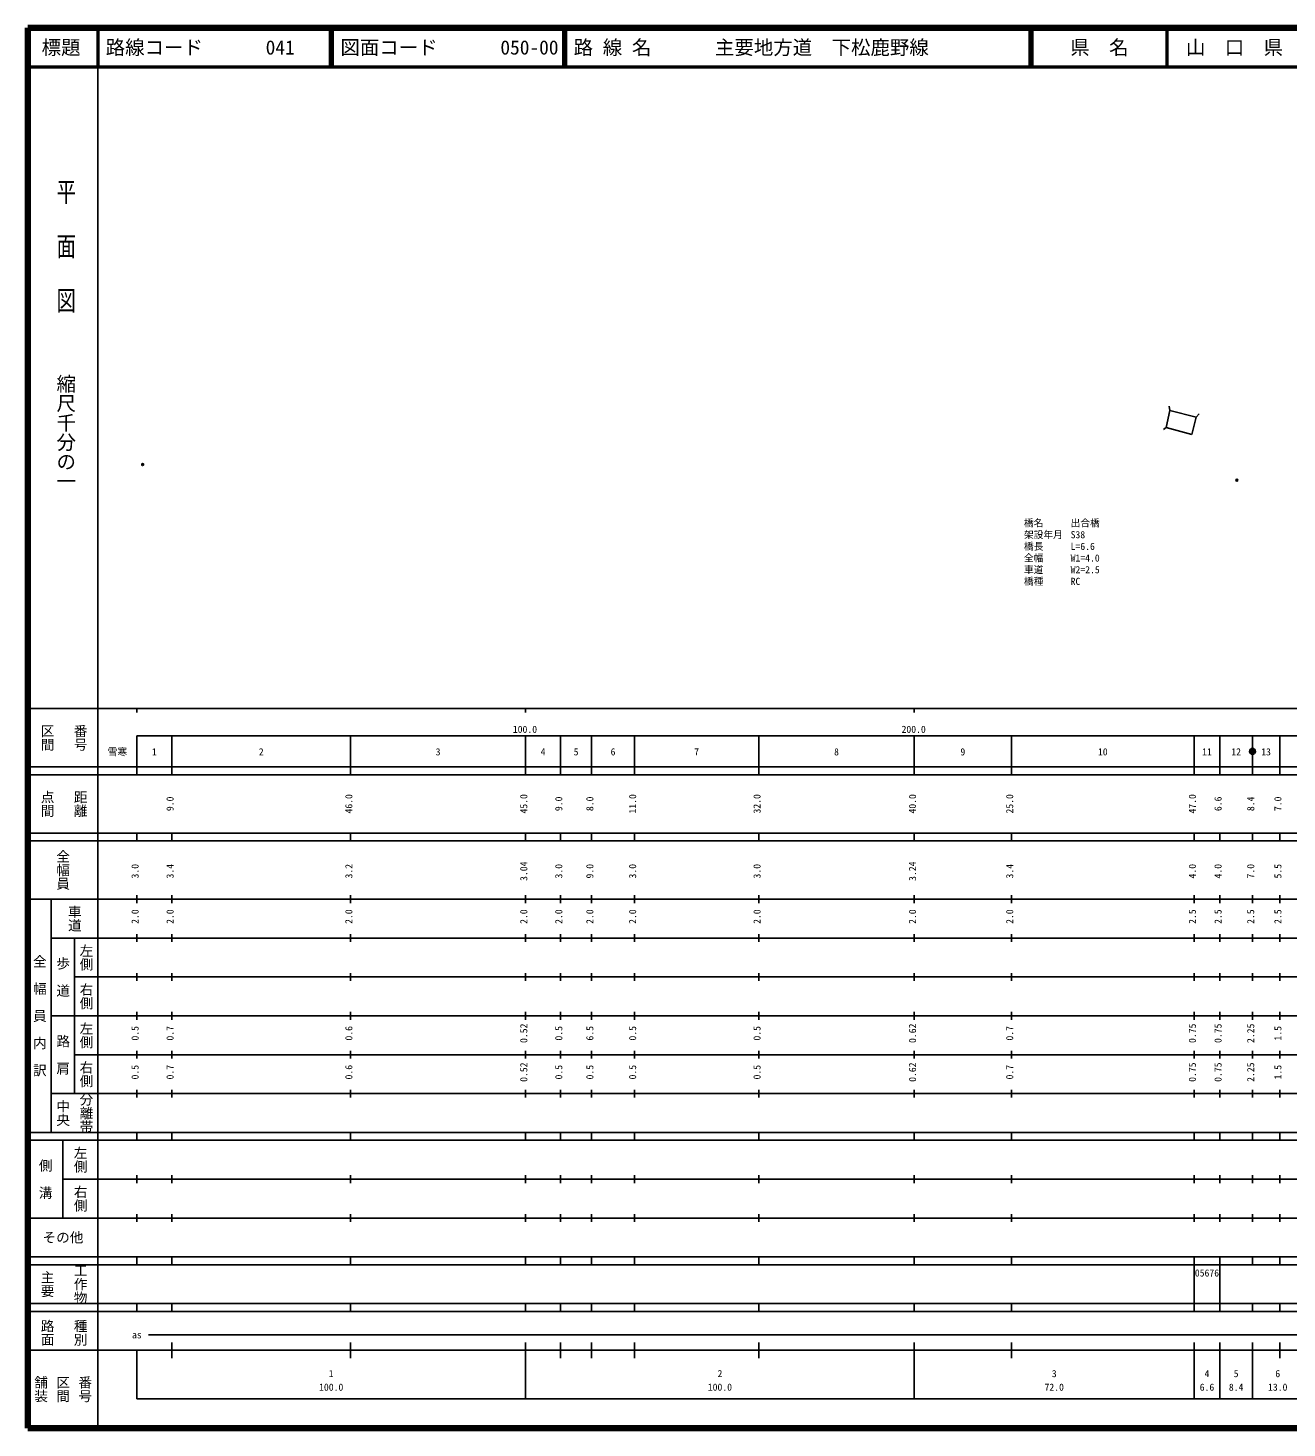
# Model space of a CAD drawing. Units: millimetres on the paper, with parts at other scales. Extents: x 40 to 680, y 20 to 380.
# Drawn here: x 40 to 363.9, y 20 to 380 of the extents above; entities that cross this region are included whole.
import ezdxf
from ezdxf.enums import TextEntityAlignment as Align

# ---------------------------------------------------------------- set-up
doc = ezdxf.new("R2010")
doc.units = ezdxf.units.MM
doc.header["$PDMODE"] = 32
doc.header["$PDSIZE"] = 0.5
for name, color, linetype in [('M-OTRS', 6, 'Continuous'), ('M-STR-HTXT', 7, 'Continuous'), ('M-TTL-TXT', 7, 'Continuous')]:
    doc.layers.add(name, color=color, linetype=linetype)
for name, color, linetype, lineweight in [('M-STR-STR1', 1, 'Continuous', 25), ('M-TTL', 2, 'Continuous', 140), ('M-TTL-BAND', 7, 'Continuous', 25), ('M-TTL-LINE', 7, 'Continuous', 50)]:
    doc.layers.add(name, color=color, linetype=linetype, lineweight=lineweight)
doc.styles.add('@ＭＳ ゴシック', font='')
doc.styles.add('ＭＳ ゴシック', font='')
doc.styles.get('@ＭＳ ゴシック').set_extended_font_data('@MS Gothic')
doc.styles.get('ＭＳ ゴシック').set_extended_font_data('MS Gothic')

msp = doc.modelspace()

# ---------------------------------------------------------------- hatches: boundary and pattern name
at = {"layer": 'M-TTL-BAND'}
msp.add_hatch(color=256, dxfattribs=at).paths.add_polyline_path([(355.75, 194, 1), (354.25, 194, 1)])

# ---------------------------------------------------------------- linework, layer by layer
at = {"layer": 'M-OTRS'}
for p in [(69.501, 267.75), (350.996, 263.695)]:
    msp.add_point(p, dxfattribs=at)
at = {"layer": 'M-STR-STR1'}
for p, q in [((333.779, 281.626), (332.779, 277.23)), ((340.561, 279.944), (339.404, 275.505))]:
    msp.add_line(p, q, dxfattribs=at)
for points in [[(341.322, 280.768), (340.561, 279.944), (333.779, 281.626), (333.581, 282.765)], [(332.125, 276.764), (332.779, 277.23), (339.404, 275.505)]]:
    msp.add_lwpolyline(points, dxfattribs=at)
at = {"layer": 'M-TTL'}
for p, q in [((40, 380), (40, 20)), ((680, 380), (40, 380)), ((40, 20), (680, 20))]:
    msp.add_line(p, q, dxfattribs=at)
at = {"layer": 'M-TTL-BAND'}
for p, q in [((58, 370), (58, 20)), ((40, 205), (579, 205)), ((68, 205), (68, 204)), ((168, 205), (168, 204)), ((268, 205), (268, 204)), ((68, 198), (579, 198)), ((68, 198), (68, 188)), ((77, 188), (77, 198)), ((123, 188), (123, 198)), ((168, 188), (168, 198)), ((177, 188), (177, 198)), ((185, 188), (185, 198)), ((196, 188), (196, 198)), ((228, 188), (228, 198)), ((268, 188), (268, 198)), ((293, 188), (293, 198)), ((340, 188), (340, 198)), ((346.6, 188), (346.6, 198)), ((355, 188), (355, 198)), ((362, 188), (362, 198)), ((40, 190), (579, 190)), ((40, 188), (579, 188)), ((40, 173), (579, 173)), ((68, 171), (68, 173)), ((77, 171), (77, 173)), ((123, 171), (123, 173)), ((168, 171), (168, 173)), ((177, 171), (177, 173)), ((185, 171), (185, 173)), ((196, 171), (196, 173)), ((228, 171), (228, 173)), ((268, 171), (268, 173)), ((293, 171), (293, 173)), ((340, 171), (340, 173)), ((346.6, 171), (346.6, 173)), ((355, 171), (355, 173)), ((362, 171), (362, 173)), ((40, 171), (579, 171)), ((40, 156), (579, 156)), ((46, 96), (46, 156)), ((68, 155), (68, 157)), ((77, 155), (77, 157)), ((123, 155), (123, 157)), ((168, 155), (168, 157)), ((177, 155), (177, 157)), ((185, 155), (185, 157)), ((196, 155), (196, 157)), ((228, 155), (228, 157)), ((268, 155), (268, 157)), ((293, 155), (293, 157)), ((340, 155), (340, 157)), ((346.6, 155), (346.6, 157)), ((355, 155), (355, 157)), ((362, 155), (362, 157)), ((46, 146), (579, 146)), ((52, 146), (52, 106)), ((68, 145), (68, 147)), ((77, 145), (77, 147)), ((123, 145), (123, 147)), ((168, 145), (168, 147)), ((177, 145), (177, 147)), ((185, 145), (185, 147)), ((196, 145), (196, 147)), ((228, 145), (228, 147)), ((268, 145), (268, 147)), ((293, 145), (293, 147)), ((340, 145), (340, 147)), ((346.6, 145), (346.6, 147)), ((355, 145), (355, 147)), ((362, 145), (362, 147)), ((68, 135), (68, 137)), ((77, 135), (77, 137)), ((123, 135), (123, 137)), ((168, 135), (168, 137)), ((177, 135), (177, 137)), ((185, 135), (185, 137)), ((196, 135), (196, 137)), ((228, 135), (228, 137)), ((268, 135), (268, 137)), ((293, 135), (293, 137)), ((340, 135), (340, 137)), ((346.6, 135), (346.6, 137)), ((355, 135), (355, 137)), ((362, 135), (362, 137)), ((52, 136), (579, 136)), ((46, 126), (579, 126)), ((68, 125), (68, 127)), ((77, 125), (77, 127)), ((123, 125), (123, 127)), ((168, 125), (168, 127)), ((177, 125), (177, 127)), ((185, 125), (185, 127)), ((196, 125), (196, 127)), ((228, 125), (228, 127)), ((268, 125), (268, 127)), ((293, 125), (293, 127)), ((340, 125), (340, 127)), ((346.6, 125), (346.6, 127)), ((355, 125), (355, 127)), ((362, 125), (362, 127)), ((52, 116), (579, 116)), ((68, 115), (68, 117)), ((77, 115), (77, 117)), ((123, 115), (123, 117)), ((168, 115), (168, 117)), ((177, 115), (177, 117)), ((185, 115), (185, 117)), ((196, 115), (196, 117)), ((228, 115), (228, 117)), ((268, 115), (268, 117)), ((293, 115), (293, 117)), ((340, 115), (340, 117)), ((346.6, 115), (346.6, 117)), ((355, 115), (355, 117)), ((362, 115), (362, 117)), ((46, 106), (579, 106)), ((68, 105), (68, 107)), ((77, 105), (77, 107)), ((123, 105), (123, 107)), ((168, 105), (168, 107)), ((177, 105), (177, 107)), ((185, 105), (185, 107)), ((196, 105), (196, 107)), ((228, 105), (228, 107)), ((268, 105), (268, 107)), ((293, 105), (293, 107)), ((340, 105), (340, 107)), ((346.6, 105), (346.6, 107)), ((355, 105), (355, 107)), ((362, 105), (362, 107)), ((40, 96), (579, 96)), ((40, 94), (579, 94)), ((49, 94), (49, 74)), ((68, 94), (68, 96)), ((77, 94), (77, 96)), ((123, 94), (123, 96)), ((168, 94), (168, 96)), ((177, 94), (177, 96)), ((185, 94), (185, 96)), ((196, 94), (196, 96)), ((228, 94), (228, 96)), ((268, 94), (268, 96)), ((293, 94), (293, 96)), ((340, 94), (340, 96)), ((346.6, 94), (346.6, 96)), ((355, 94), (355, 96)), ((362, 94), (362, 96)), ((49, 84), (579, 84)), ((68, 83), (68, 85)), ((77, 83), (77, 85)), ((123, 83), (123, 85)), ((168, 83), (168, 85)), ((177, 83), (177, 85)), ((185, 83), (185, 85)), ((196, 83), (196, 85)), ((228, 83), (228, 85)), ((268, 83), (268, 85)), ((293, 83), (293, 85)), ((340, 83), (340, 85)), ((346.6, 83), (346.6, 85)), ((355, 83), (355, 85)), ((362, 83), (362, 85)), ((40, 74), (579, 74)), ((68, 73), (68, 75)), ((77, 73), (77, 75)), ((123, 73), (123, 75)), ((168, 73), (168, 75)), ((177, 73), (177, 75)), ((185, 73), (185, 75)), ((196, 73), (196, 75)), ((228, 73), (228, 75)), ((268, 73), (268, 75)), ((293, 73), (293, 75)), ((340, 73), (340, 75)), ((346.6, 73), (346.6, 75)), ((355, 73), (355, 75)), ((362, 73), (362, 75)), ((40, 64), (579, 64)), ((40, 62), (579, 62)), ((68, 62), (68, 64)), ((77, 62), (77, 64)), ((123, 62), (123, 64)), ((168, 62), (168, 64)), ((177, 62), (177, 64)), ((185, 62), (185, 64)), ((196, 62), (196, 64)), ((228, 62), (228, 64)), ((268, 62), (268, 64)), ((293, 62), (293, 64)), ((340, 62), (340, 64)), ((340, 52), (340, 62)), ((346.6, 62), (346.6, 64)), ((346.6, 52), (346.6, 62)), ((355, 62), (355, 64)), ((362, 62), (362, 64)), ((40, 52), (579, 52)), ((68, 50), (68, 52)), ((77, 50), (77, 52)), ((123, 50), (123, 52)), ((168, 50), (168, 52)), ((177, 50), (177, 52)), ((185, 50), (185, 52)), ((196, 50), (196, 52)), ((228, 50), (228, 52)), ((268, 50), (268, 52)), ((293, 50), (293, 52)), ((340, 50), (340, 52)), ((346.6, 50), (346.6, 52)), ((355, 50), (355, 52)), ((362, 50), (362, 52)), ((40, 50), (579, 50)), ((71, 44), (565, 44)), ((40, 40), (579, 40)), ((68, 40), (68, 27.5)), ((77, 38), (77, 42)), ((123, 38), (123, 42)), ((168, 27.5), (168, 42)), ((177, 38), (177, 42)), ((185, 38), (185, 42)), ((196, 38), (196, 42)), ((228, 38), (228, 42)), ((268, 27.5), (268, 42)), ((293, 38), (293, 42)), ((340, 27.5), (340, 42)), ((346.6, 27.5), (346.6, 42)), ((355, 27.5), (355, 42)), ((362, 38), (362, 42)), ((68, 27.5), (579, 27.5))]:
    msp.add_line(p, q, dxfattribs=at)
msp.add_lwpolyline([(355.75, 194, 1), (354.25, 194, 1)], format="xyb", close=True, dxfattribs=at)
at = {"layer": 'M-TTL-LINE'}
for p, q in [((58, 380), (58, 370)), ((117.75, 380), (117.75, 370)), ((118.25, 380), (118.25, 370)), ((177.75, 380), (177.75, 370)), ((178.25, 380), (178.25, 370)), ((297.75, 380), (297.75, 370)), ((298.25, 380), (298.25, 370)), ((333, 380), (333, 370)), ((40, 370), (680, 370))]:
    msp.add_line(p, q, dxfattribs=at)

# ---------------------------------------------------------------- texts
at = {"layer": 'M-STR-HTXT', "style": 'ＭＳ ゴシック'}
for s, p in [('橋名', (296.222, 251.25)), ('出合橋', (308.222, 251.25)), ('架設年月', (296.222, 248.25)), ('S38', (308.222, 248.25)), ('橋長', (296.222, 245.25)), ('全幅', (296.222, 242.25)), ('L=6.6', (308.222, 245.25)), ('車道', (296.222, 239.25)), ('W1=4.0', (308.222, 242.25)), ('W2=2.5', (308.222, 239.25)), ('橋種', (296.222, 236.25)), ('RC', (308.222, 236.25))]:
    msp.add_text(s, height=1.833, dxfattribs=at).set_placement(p, align=Align.BOTTOM_LEFT)
at = {"layer": 'M-TTL-BAND', "style": '@ＭＳ ゴシック', "width": 1.4}
msp.add_text('平  面  図', height=3.666, rotation=270, dxfattribs=at).set_placement((49.777, 306.475), align=Align.MIDDLE_RIGHT)
at = {"layer": 'M-TTL-BAND', "style": '@ＭＳ ゴシック'}
msp.add_text('縮尺千分の一', height=3.666, rotation=270, dxfattribs=at).set_placement((49.777, 261.03), align=Align.MIDDLE_RIGHT)
for s, p in [('区間', (45, 197.5)), ('番号', (53.5, 197.5)), ('点間', (45, 180.5)), ('距離', (53.5, 180.5)), ('全幅員', (49, 163.5)), ('車道', (52, 151)), ('左側', (55, 141)), ('全\u3000幅\u3000員\u3000内\u3000訳', (43, 126)), ('歩\u3000道', (49, 136)), ('右側', (55, 131)), ('左側', (55, 121)), ('路\u3000肩', (49, 116)), ('右側', (55, 111)), ('分離帯', (55, 101)), ('中央', (49, 101)), ('左側', (53.5, 89)), ('側\u3000溝', (44.5, 84)), ('右側', (53.5, 79)), ('工作物', (53.5, 57)), ('主要', (45, 57)), ('路面', (45, 44.5)), ('種別', (53.5, 44.5)), ('舗装', (43.333, 30)), ('区間', (49, 30)), ('番号', (54.667, 30))]:
    msp.add_text(s, height=2.566, rotation=270, dxfattribs=at).set_placement(p, align=Align.MIDDLE_CENTER)
at = {"layer": 'M-TTL-BAND', "style": 'ＭＳ ゴシック'}
for s, p in [('100.0', (167.844, 198.195)), ('200.0', (267.844, 198.195)), ('雪寒', (63.017, 192.405)), ('1', (72.5, 192.405)), ('2', (100, 192.405)), ('3', (145.5, 192.405)), ('4', (172.5, 192.405)), ('5', (181, 192.405)), ('6', (190.5, 192.405)), ('7', (212, 192.405)), ('8', (248, 192.405)), ('9', (280.5, 192.405)), ('10', (316.5, 192.405)), ('11', (343.3, 192.405)), ('12', (350.8, 192.405)), ('13', (358.5, 192.405)), ('as', (68, 42.5)), ('1', (118, 32.523)), ('2', (218, 32.523)), ('3', (304, 32.523)), ('4', (343.3, 32.523)), ('5', (350.8, 32.523)), ('6', (361.5, 32.523)), ('100.0', (118, 29.033)), ('100.0', (218, 29.033)), ('72.0', (304, 29.033)), ('6.6', (343.3, 29.033)), ('8.4', (350.8, 29.033)), ('13.0', (361.5, 29.033))]:
    msp.add_text(s, height=1.833, dxfattribs=at).set_placement(p, align=Align.BOTTOM_CENTER)
for s, p in [('9.0', (78, 180.5)), ('46.0', (124, 180.5)), ('45.0', (169, 180.5)), ('9.0', (178, 180.5)), ('8.0', (186, 180.5)), ('11.0', (197, 180.5)), ('32.0', (229, 180.5)), ('40.0', (269, 180.5)), ('25.0', (294, 180.5)), ('47.0', (341, 180.5)), ('6.6', (347.6, 180.5)), ('8.4', (356, 180.5)), ('7.0', (363, 180.5)), ('3.0', (69, 163.174)), ('3.4', (78, 163.174)), ('3.2', (124, 163.174)), ('3.04', (169, 163.174)), ('3.0', (178, 163.174)), ('9.0', (186, 163.174)), ('3.0', (197, 163.174)), ('3.0', (229, 163.174)), ('3.24', (269, 163.174)), ('3.4', (294, 163.174)), ('4.0', (341, 163.174)), ('4.0', (347.6, 163.174)), ('7.0', (356, 163.174)), ('5.5', (363, 163.174)), ('2.0', (69, 151.5)), ('2.0', (78, 151.5)), ('2.0', (124, 151.5)), ('2.0', (169, 151.5)), ('2.0', (178, 151.5)), ('2.0', (186, 151.5)), ('2.0', (197, 151.5)), ('2.0', (229, 151.5)), ('2.0', (269, 151.5)), ('2.0', (294, 151.5)), ('2.5', (341, 151.5)), ('2.5', (347.6, 151.5)), ('2.5', (356, 151.5)), ('2.5', (363, 151.5)), ('0.5', (69, 121.5)), ('0.7', (78, 121.5)), ('0.6', (124, 121.5)), ('0.52', (169, 121.5)), ('0.5', (178, 121.5)), ('6.5', (186, 121.5)), ('0.5', (197, 121.5)), ('0.5', (229, 121.5)), ('0.62', (269, 121.5)), ('0.7', (294, 121.5)), ('0.75', (341, 121.5)), ('0.75', (347.6, 121.5)), ('2.25', (356, 121.5)), ('1.5', (363, 121.5)), ('0.5', (69, 111.5)), ('0.7', (78, 111.5)), ('0.6', (124, 111.5)), ('0.52', (169, 111.5)), ('0.5', (178, 111.5)), ('0.5', (186, 111.5)), ('0.5', (197, 111.5)), ('0.5', (229, 111.5)), ('0.62', (269, 111.5)), ('0.7', (294, 111.5)), ('0.75', (341, 111.5)), ('0.75', (347.6, 111.5)), ('2.25', (356, 111.5)), ('1.5', (363, 111.5))]:
    msp.add_text(s, height=1.833, rotation=90, dxfattribs=at).set_placement(p, align=Align.BOTTOM_CENTER)
msp.add_text('その他', height=2.566, dxfattribs=at).set_placement((49, 69), align=Align.MIDDLE_CENTER)
msp.add_text('05676', height=1.833, dxfattribs=at).set_placement((340.175, 58.405), align=Align.BOTTOM_LEFT)
at = {"layer": 'M-TTL-TXT', "style": 'ＭＳ ゴシック'}
for s, p in [('標題', (48.5, 375)), ('県\u3000名', (315.625, 375)), ('山\u3000口\u3000県', (350.375, 375))]:
    msp.add_text(s, height=3.666, dxfattribs=at).set_placement(p, align=Align.MIDDLE_CENTER)
for s, p in [('路線コード', (60, 375)), ('041', (101.142, 375)), ('図面コード', (120.38, 375)), ('050-00', (161.521, 375)), ('路 線 名', (180.38, 375)), ('主要地方道\u3000下松鹿野線', (216.734, 375))]:
    msp.add_text(s, height=3.666, dxfattribs=at).set_placement(p, align=Align.MIDDLE_LEFT)

doc.saveas('drawing.dxf')
